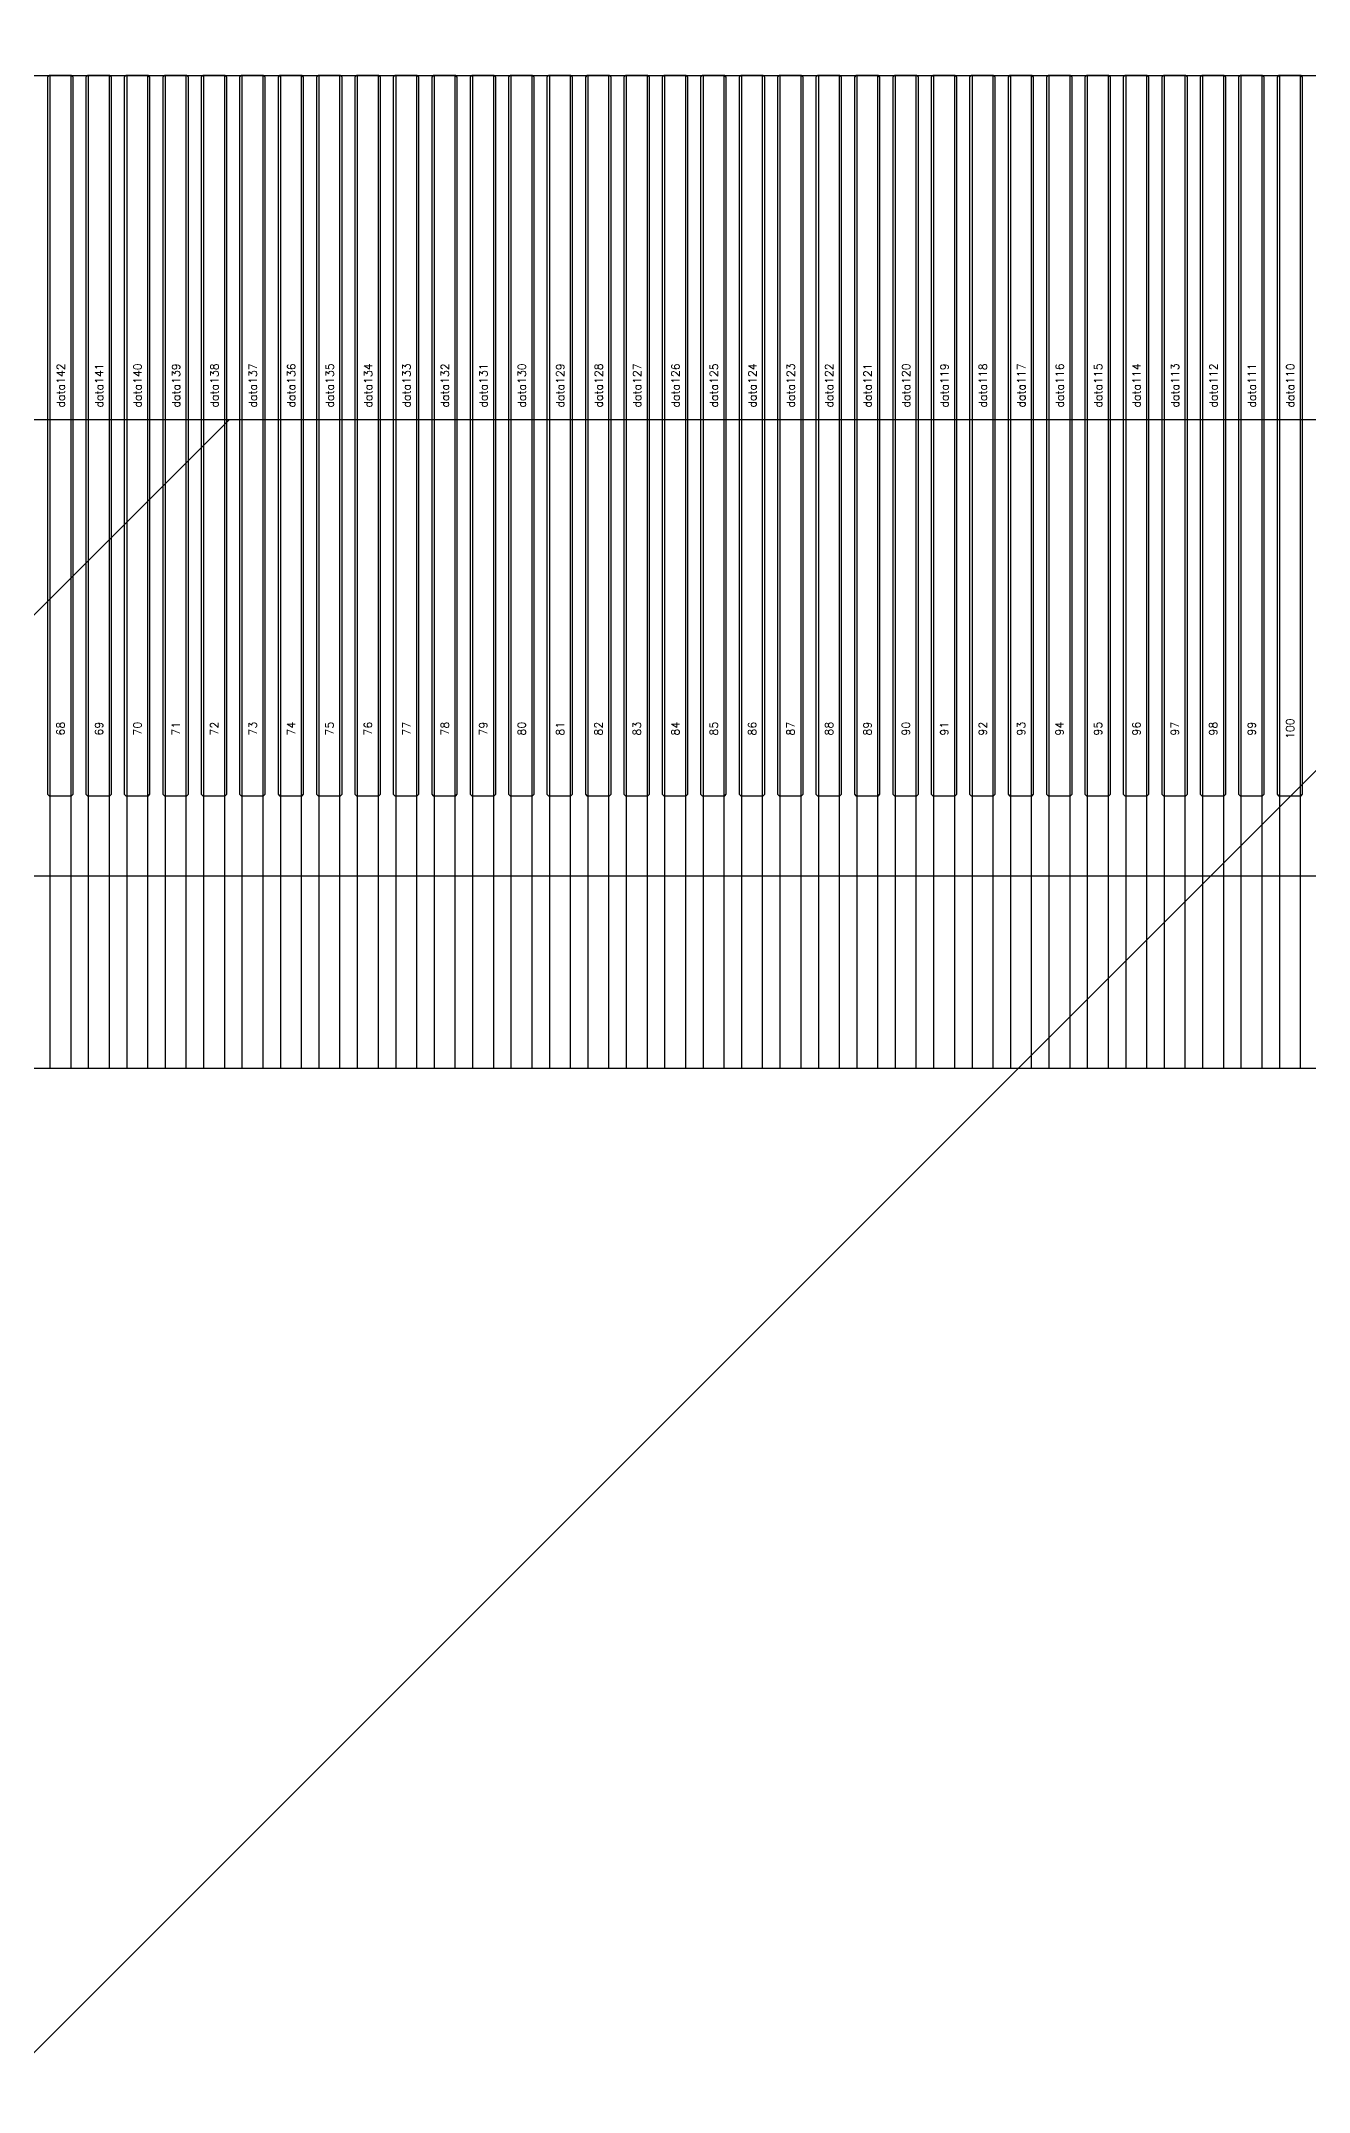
# Model space of a CAD drawing. Header units: millimetres. Extents: x 1387 to 2553, y -68 to 207.
# Drawn here: x 1859.081 to 1859.873, y 51.478 to 52.759 of the extents above; entities that cross this region are included whole.
import ezdxf
from ezdxf.enums import TextEntityAlignment as Align

# ---------------------------------------------------------------- set-up
doc = ezdxf.new("R2010")
doc.units = ezdxf.units.MM
for name, color, linetype in [('COF', 4, 'Continuous'), ('DIM（标注）', 3, 'Continuous'), ('Panel', 7, 'Continuous')]:
    doc.layers.add(name, color=color, linetype=linetype)
doc.styles.add('txt', font='txt.shx')
doc.styles.add('宋体', font='')
doc.styles.get('宋体').set_extended_font_data('SimSun')
doc.dimstyles.new('STANDARD$0', dxfattribs={"dimtxt": 2, "dimasz": 2, "dimexe": 0.4, "dimexo": 0.4, "dimgap": 0.4, "dimtad": 1, "dimzin": 0, "dimdsep": 46, "dimtxsty": '宋体', "dimcen": 0.4, "dimclrd": 256, "dimclre": 256, "dimclrt": 256, "dimadec": 0, "dimazin": 0, "dimtfac": 1, "dimtofl": 0, "dimtmove": 0, "dimatfit": 3, "dimfxl": 1, "dimtolj": 1, "dimtzin": 0, "dimarcsym": 0})

# ---------------------------------------------------------------- blocks, each defined once
blk = doc.blocks.new('COF')
at = {"layer": 'COF'}
for p, q in [((1641.7011, 311.7192, 0.4681), (1648.8301, 311.7192, 0.4681)), ((1641.7011, 311.7192, 0.4681), (1648.8301, 311.7192, 0.4681)), ((1643.7591, 311.7192, 0.4681), (1643.7591, 311.0992, 0.4681)), ((1643.7721, 311.7192, 0.4681), (1643.7721, 311.0992, 0.4681)), ((1643.7831, 311.7192, 0.4681), (1643.7831, 311.0992, 0.4681)), ((1643.7961, 311.7192, 0.4681), (1643.7961, 311.0992, 0.4681)), ((1643.8071, 311.7192, 0.4681), (1643.8071, 311.0992, 0.4681)), ((1643.8201, 311.7192, 0.4681), (1643.8201, 311.0992, 0.4681)), ((1643.8311, 311.7192, 0.4681), (1643.8311, 311.0992, 0.4681)), ((1643.8441, 311.7192, 0.4681), (1643.8441, 311.0992, 0.4681)), ((1643.8551, 311.7192, 0.4681), (1643.8551, 311.0992, 0.4681)), ((1643.8681, 311.7192, 0.4681), (1643.8681, 311.0992, 0.4681)), ((1643.8791, 311.7192, 0.4681), (1643.8791, 311.0992, 0.4681)), ((1643.8921, 311.7192, 0.4681), (1643.8921, 311.0992, 0.4681)), ((1643.9031, 311.7192, 0.4681), (1643.9031, 311.0992, 0.4681)), ((1643.9161, 311.7192, 0.4681), (1643.9161, 311.0992, 0.4681)), ((1643.9271, 311.7192, 0.4681), (1643.9271, 311.0992, 0.4681)), ((1643.9401, 311.7192, 0.4681), (1643.9401, 311.0992, 0.4681)), ((1643.9511, 311.7192, 0.4681), (1643.9511, 311.0992, 0.4681)), ((1643.9641, 311.7192, 0.4681), (1643.9641, 311.0992, 0.4681)), ((1643.9751, 311.7192, 0.4681), (1643.9751, 311.0992, 0.4681)), ((1643.9881, 311.7192, 0.4681), (1643.9881, 311.0992, 0.4681)), ((1643.9991, 311.7192, 0.4681), (1643.9991, 311.0992, 0.4681)), ((1644.0121, 311.7192, 0.4681), (1644.0121, 311.0992, 0.4681)), ((1644.0231, 311.7192, 0.4681), (1644.0231, 311.0992, 0.4681)), ((1644.0361, 311.7192, 0.4681), (1644.0361, 311.0992, 0.4681)), ((1644.0471, 311.7192, 0.4681), (1644.0471, 311.0992, 0.4681)), ((1644.0601, 311.7192, 0.4681), (1644.0601, 311.0992, 0.4681)), ((1644.0711, 311.7192, 0.4681), (1644.0711, 311.0992, 0.4681)), ((1644.0841, 311.7192, 0.4681), (1644.0841, 311.0992, 0.4681)), ((1644.0951, 311.7192, 0.4681), (1644.0951, 311.0992, 0.4681)), ((1644.1081, 311.7192, 0.4681), (1644.1081, 311.0992, 0.4681)), ((1644.1191, 311.7192, 0.4681), (1644.1191, 311.0992, 0.4681)), ((1644.1321, 311.7192, 0.4681), (1644.1321, 311.0992, 0.4681)), ((1644.1431, 311.7192, 0.4681), (1644.1431, 311.0992, 0.4681)), ((1644.1561, 311.7192, 0.4681), (1644.1561, 311.0992, 0.4681)), ((1644.1671, 311.7192, 0.4681), (1644.1671, 311.0992, 0.4681)), ((1644.1801, 311.7192, 0.4681), (1644.1801, 311.0992, 0.4681)), ((1644.1911, 311.7192, 0.4681), (1644.1911, 311.0992, 0.4681)), ((1644.2041, 311.7192, 0.4681), (1644.2041, 311.0992, 0.4681)), ((1644.2151, 311.7192, 0.4681), (1644.2151, 311.0992, 0.4681)), ((1644.2281, 311.7192, 0.4681), (1644.2281, 311.0992, 0.4681)), ((1644.2391, 311.7192, 0.4681), (1644.2391, 311.0992, 0.4681)), ((1644.2521, 311.7192, 0.4681), (1644.2521, 311.0992, 0.4681)), ((1644.2631, 311.7192, 0.4681), (1644.2631, 311.0992, 0.4681)), ((1644.2761, 311.7192, 0.4681), (1644.2761, 311.0992, 0.4681)), ((1644.2871, 311.7192, 0.4681), (1644.2871, 311.0992, 0.4681)), ((1644.3001, 311.7192, 0.4681), (1644.3001, 311.0992, 0.4681)), ((1644.3111, 311.7192, 0.4681), (1644.3111, 311.0992, 0.4681)), ((1644.3241, 311.7192, 0.4681), (1644.3241, 311.0992, 0.4681)), ((1644.3351, 311.7192, 0.4681), (1644.3351, 311.0992, 0.4681)), ((1644.3481, 311.7192, 0.4681), (1644.3481, 311.0992, 0.4681)), ((1644.3591, 311.7192, 0.4681), (1644.3591, 311.0992, 0.4681)), ((1644.3721, 311.7192, 0.4681), (1644.3721, 311.0992, 0.4681)), ((1644.3831, 311.7192, 0.4681), (1644.3831, 311.0992, 0.4681)), ((1644.3961, 311.7192, 0.4681), (1644.3961, 311.0992, 0.4681)), ((1644.4071, 311.7192, 0.4681), (1644.4071, 311.0992, 0.4681)), ((1644.4201, 311.7192, 0.4681), (1644.4201, 311.0992, 0.4681)), ((1644.4311, 311.7192, 0.4681), (1644.4311, 311.0992, 0.4681)), ((1644.4441, 311.7192, 0.4681), (1644.4441, 311.0992, 0.4681)), ((1644.4551, 311.7192, 0.4681), (1644.4551, 311.0992, 0.4681)), ((1644.4681, 311.7192, 0.4681), (1644.4681, 311.0992, 0.4681)), ((1644.4791, 311.7192, 0.4681), (1644.4791, 311.0992, 0.4681)), ((1644.4921, 311.7192, 0.4681), (1644.4921, 311.0992, 0.4681)), ((1644.5031, 311.7192, 0.4681), (1644.5031, 311.0992, 0.4681)), ((1644.5161, 311.7192, 0.4681), (1644.5161, 311.0992, 0.4681)), ((1644.5271, 311.7192, 0.4681), (1644.5271, 311.0992, 0.4681)), ((1644.5401, 311.7192, 0.4681), (1644.5401, 311.0992, 0.4681)), ((1641.9006, 311.0992, 0.4681), (1648.6306, 311.0992, 0.4681)), ((1643.7591, 311.0992, 0.4681), (1643.7721, 311.0992, 0.4681)), ((1643.7596, 311.0992, 0.4681), (1643.7716, 311.0992, 0.4681)), ((1643.7831, 311.0992, 0.4681), (1643.7961, 311.0992, 0.4681)), ((1643.7836, 311.0992, 0.4681), (1643.7956, 311.0992, 0.4681)), ((1643.8071, 311.0992, 0.4681), (1643.8201, 311.0992, 0.4681)), ((1643.8076, 311.0992, 0.4681), (1643.8196, 311.0992, 0.4681)), ((1643.8311, 311.0992, 0.4681), (1643.8441, 311.0992, 0.4681)), ((1643.8316, 311.0992, 0.4681), (1643.8436, 311.0992, 0.4681)), ((1643.8551, 311.0992, 0.4681), (1643.8681, 311.0992, 0.4681)), ((1643.8556, 311.0992, 0.4681), (1643.8676, 311.0992, 0.4681)), ((1643.8791, 311.0992, 0.4681), (1643.8921, 311.0992, 0.4681)), ((1643.8796, 311.0992, 0.4681), (1643.8916, 311.0992, 0.4681)), ((1643.9031, 311.0992, 0.4681), (1643.9161, 311.0992, 0.4681)), ((1643.9036, 311.0992, 0.4681), (1643.9156, 311.0992, 0.4681)), ((1643.9271, 311.0992, 0.4681), (1643.9401, 311.0992, 0.4681)), ((1643.9276, 311.0992, 0.4681), (1643.9396, 311.0992, 0.4681)), ((1643.9511, 311.0992, 0.4681), (1643.9641, 311.0992, 0.4681)), ((1643.9516, 311.0992, 0.4681), (1643.9636, 311.0992, 0.4681)), ((1643.9751, 311.0992, 0.4681), (1643.9881, 311.0992, 0.4681)), ((1643.9756, 311.0992, 0.4681), (1643.9876, 311.0992, 0.4681)), ((1643.9991, 311.0992, 0.4681), (1644.0121, 311.0992, 0.4681)), ((1643.9996, 311.0992, 0.4681), (1644.0116, 311.0992, 0.4681)), ((1644.0231, 311.0992, 0.4681), (1644.0361, 311.0992, 0.4681)), ((1644.0236, 311.0992, 0.4681), (1644.0356, 311.0992, 0.4681)), ((1644.0471, 311.0992, 0.4681), (1644.0601, 311.0992, 0.4681)), ((1644.0476, 311.0992, 0.4681), (1644.0596, 311.0992, 0.4681)), ((1644.0711, 311.0992, 0.4681), (1644.0841, 311.0992, 0.4681)), ((1644.0716, 311.0992, 0.4681), (1644.0836, 311.0992, 0.4681)), ((1644.0951, 311.0992, 0.4681), (1644.1081, 311.0992, 0.4681)), ((1644.0956, 311.0992, 0.4681), (1644.1076, 311.0992, 0.4681)), ((1644.1191, 311.0992, 0.4681), (1644.1321, 311.0992, 0.4681)), ((1644.1196, 311.0992, 0.4681), (1644.1316, 311.0992, 0.4681)), ((1644.1431, 311.0992, 0.4681), (1644.1561, 311.0992, 0.4681)), ((1644.1436, 311.0992, 0.4681), (1644.1556, 311.0992, 0.4681)), ((1644.1671, 311.0992, 0.4681), (1644.1801, 311.0992, 0.4681)), ((1644.1676, 311.0992, 0.4681), (1644.1796, 311.0992, 0.4681)), ((1644.1911, 311.0992, 0.4681), (1644.2041, 311.0992, 0.4681)), ((1644.1916, 311.0992, 0.4681), (1644.2036, 311.0992, 0.4681)), ((1644.2151, 311.0992, 0.4681), (1644.2281, 311.0992, 0.4681)), ((1644.2156, 311.0992, 0.4681), (1644.2276, 311.0992, 0.4681)), ((1644.2391, 311.0992, 0.4681), (1644.2521, 311.0992, 0.4681)), ((1644.2396, 311.0992, 0.4681), (1644.2516, 311.0992, 0.4681)), ((1644.2631, 311.0992, 0.4681), (1644.2761, 311.0992, 0.4681)), ((1644.2636, 311.0992, 0.4681), (1644.2756, 311.0992, 0.4681)), ((1644.2871, 311.0992, 0.4681), (1644.3001, 311.0992, 0.4681)), ((1644.2876, 311.0992, 0.4681), (1644.2996, 311.0992, 0.4681)), ((1644.3111, 311.0992, 0.4681), (1644.3241, 311.0992, 0.4681)), ((1644.3116, 311.0992, 0.4681), (1644.3236, 311.0992, 0.4681)), ((1644.3351, 311.0992, 0.4681), (1644.3481, 311.0992, 0.4681)), ((1644.3356, 311.0992, 0.4681), (1644.3476, 311.0992, 0.4681)), ((1644.3591, 311.0992, 0.4681), (1644.3721, 311.0992, 0.4681)), ((1644.3596, 311.0992, 0.4681), (1644.3716, 311.0992, 0.4681)), ((1644.3831, 311.0992, 0.4681), (1644.3961, 311.0992, 0.4681)), ((1644.3836, 311.0992, 0.4681), (1644.3956, 311.0992, 0.4681)), ((1644.4071, 311.0992, 0.4681), (1644.4201, 311.0992, 0.4681)), ((1644.4076, 311.0992, 0.4681), (1644.4196, 311.0992, 0.4681)), ((1644.4311, 311.0992, 0.4681), (1644.4441, 311.0992, 0.4681)), ((1644.4316, 311.0992, 0.4681), (1644.4436, 311.0992, 0.4681)), ((1644.4551, 311.0992, 0.4681), (1644.4681, 311.0992, 0.4681)), ((1644.4556, 311.0992, 0.4681), (1644.4676, 311.0992, 0.4681)), ((1644.4791, 311.0992, 0.4681), (1644.4921, 311.0992, 0.4681)), ((1644.4796, 311.0992, 0.4681), (1644.4916, 311.0992, 0.4681)), ((1644.5031, 311.0992, 0.4681), (1644.5161, 311.0992, 0.4681)), ((1644.5036, 311.0992, 0.4681), (1644.5156, 311.0992, 0.4681)), ((1644.5271, 311.0992, 0.4681), (1644.5401, 311.0992, 0.4681)), ((1644.5276, 311.0992, 0.4681), (1644.5396, 311.0992, 0.4681))]:
    blk.add_line(p, q, dxfattribs=at)
blk = doc.blocks.new('*D66')
at = {"layer": 'Defpoints', "color": 0, "linetype": 'Continuous'}
for p in [(1856.9983, 52.2378, 0.2184), (1842.9856, -9.3035), (1863.0287, -9.3035, 0.2184)]:
    blk.add_point(p, dxfattribs=at)
at = {"layer": 'DIM（标注）', "color": 3, "linetype": 'Continuous', "lineweight": -2}
for p, q in [((1856.3983, 52.2378), (1842.3856, 52.2378)), ((1842.9856, 51.6378), (1842.9856, 40.3532)), ((1842.9856, -8.7035), (1842.9856, 29.6616)), ((1862.4287, -9.3035), (1842.3856, -9.3035))]:
    blk.add_line(p, q, dxfattribs=at)
at = {"layer": 'DIM（标注）', "color": 3, "linetype": 'Continuous'}
for points in [[(1842.8856, 51.6378), (1843.0856, 51.6378), (1842.9856, 52.2378)], [(1842.8856, -8.7035), (1843.0856, -8.7035), (1842.9856, -9.3035)]]:
    blk.add_solid(points, dxfattribs=at)
at = {"layer": 'DIM（标注）', "color": 3, "linetype": 'Continuous', "insert": (1842.9856, 35.0074), "char_height": 1.5, "attachment_point": 5, "rotation": 90, "style": '宋体'}
blk.add_mtext('61.54±0.5', dxfattribs=at)
blk = doc.blocks.new('*D76')
at = {"layer": 'Defpoints', "color": 0, "linetype": 'Continuous'}
for p in [(1860.5983, 86.0578, 2.6737), (1831.3224, 52.2378), (1856.9983, 52.2378, 2.6737)]:
    blk.add_point(p, dxfattribs=at)
at = {"layer": 'DIM（标注）', "linetype": 'Continuous', "lineweight": -2}
for p, q in [((1859.9983, 86.0578), (1830.7224, 86.0578)), ((1831.3224, 85.4578), (1831.3224, 71.7995)), ((1831.3224, 52.8378), (1831.3224, 66.4961)), ((1856.3983, 52.2378), (1830.7224, 52.2378))]:
    blk.add_line(p, q, dxfattribs=at)
at = {"layer": 'DIM（标注）', "linetype": 'Continuous'}
for points in [[(1831.2224, 85.4578), (1831.4224, 85.4578), (1831.3224, 86.0578)], [(1831.2224, 52.8378), (1831.4224, 52.8378), (1831.3224, 52.2378)]]:
    blk.add_solid(points, dxfattribs=at)
at = {"layer": 'DIM（标注）', "linetype": 'Continuous', "insert": (1831.3224, 69.1478), "char_height": 1.5, "attachment_point": 5, "rotation": 90, "style": '宋体'}
blk.add_mtext('33.82', dxfattribs=at)
blk = doc.blocks.new('DAFADF')
h = blk.add_hatch()
h.set_pattern_fill('ANSI31', scale=0.2, style=0)
h.set_pattern_definition([(45, (861.3915, -112.815), (-0.4490128, 0.4490128), [])])
h.paths.add_polyline_path([(1762.6906, 35.3146, -0.315299), (1763.0196, 35.7845), (1764.3687, 36.2755), (1756.3326, 36.2755), (1757.6807, 35.7848, -0.315827), (1758.0106, 35.3146), (1758.0106, 33.2755), (1762.6906, 33.2755)])
at = {"color": 30, "linetype": 'Continuous'}
blk.add_line((1764.3686, 36.2755, 2.6737), (1756.3326, 36.2755, 2.6737), dxfattribs=at)

msp = doc.modelspace()

# ---------------------------------------------------------------- linework, layer by layer
at = {"layer": 'Panel', "elevation": 2.6737}
for points in [[(1859.0865, 52.7378), (1859.0855, 52.7368)], [(1859.0855, 52.7368), (1859.0855, 52.2888)], [(1859.1005, 52.7378), (1859.0865, 52.7378)], [(1859.1015, 52.7368), (1859.1005, 52.7378)], [(1859.1015, 52.2888), (1859.1015, 52.7368)], [(1859.1105, 52.7378), (1859.1095, 52.7368)], [(1859.1095, 52.7368), (1859.1095, 52.2888)], [(1859.1245, 52.7378), (1859.1105, 52.7378)], [(1859.1255, 52.7368), (1859.1245, 52.7378)], [(1859.1255, 52.2888), (1859.1255, 52.7368)], [(1859.1345, 52.7378), (1859.1335, 52.7368)], [(1859.1335, 52.7368), (1859.1335, 52.2888)], [(1859.1485, 52.7378), (1859.1345, 52.7378)], [(1859.1495, 52.7368), (1859.1485, 52.7378)], [(1859.1495, 52.2888), (1859.1495, 52.7368)], [(1859.1585, 52.7378), (1859.1575, 52.7368)], [(1859.1575, 52.7368), (1859.1575, 52.2888)], [(1859.1725, 52.7378), (1859.1585, 52.7378)], [(1859.1735, 52.7368), (1859.1725, 52.7378)], [(1859.1735, 52.2888), (1859.1735, 52.7368)], [(1859.1825, 52.7378), (1859.1815, 52.7368)], [(1859.1815, 52.7368), (1859.1815, 52.2888)], [(1859.1965, 52.7378), (1859.1825, 52.7378)], [(1859.1975, 52.7368), (1859.1965, 52.7378)], [(1859.1975, 52.2888), (1859.1975, 52.7368)], [(1859.2065, 52.7378), (1859.2055, 52.7368)], [(1859.2055, 52.7368), (1859.2055, 52.2888)], [(1859.2205, 52.7378), (1859.2065, 52.7378)], [(1859.2215, 52.7368), (1859.2205, 52.7378)], [(1859.2215, 52.2888), (1859.2215, 52.7368)], [(1859.2305, 52.7378), (1859.2295, 52.7368)], [(1859.2295, 52.7368), (1859.2295, 52.2888)], [(1859.2445, 52.7378), (1859.2305, 52.7378)], [(1859.2455, 52.7368), (1859.2445, 52.7378)], [(1859.2455, 52.2888), (1859.2455, 52.7368)], [(1859.2545, 52.7378), (1859.2535, 52.7368)], [(1859.2535, 52.7368), (1859.2535, 52.2888)], [(1859.2685, 52.7378), (1859.2545, 52.7378)], [(1859.2695, 52.7368), (1859.2685, 52.7378)], [(1859.2695, 52.2888), (1859.2695, 52.7368)], [(1859.2785, 52.7378), (1859.2775, 52.7368)], [(1859.2775, 52.7368), (1859.2775, 52.2888)], [(1859.2925, 52.7378), (1859.2785, 52.7378)], [(1859.2935, 52.7368), (1859.2925, 52.7378)], [(1859.2935, 52.2888), (1859.2935, 52.7368)], [(1859.3025, 52.7378), (1859.3015, 52.7368)], [(1859.3015, 52.7368), (1859.3015, 52.2888)], [(1859.3165, 52.7378), (1859.3025, 52.7378)], [(1859.3175, 52.7368), (1859.3165, 52.7378)], [(1859.3175, 52.2888), (1859.3175, 52.7368)], [(1859.3265, 52.7378), (1859.3255, 52.7368)], [(1859.3255, 52.7368), (1859.3255, 52.2888)], [(1859.3405, 52.7378), (1859.3265, 52.7378)], [(1859.3415, 52.7368), (1859.3405, 52.7378)], [(1859.3415, 52.2888), (1859.3415, 52.7368)], [(1859.3505, 52.7378), (1859.3495, 52.7368)], [(1859.3495, 52.7368), (1859.3495, 52.2888)], [(1859.3645, 52.7378), (1859.3505, 52.7378)], [(1859.3655, 52.7368), (1859.3645, 52.7378)], [(1859.3655, 52.2888), (1859.3655, 52.7368)], [(1859.3745, 52.7378), (1859.3735, 52.7368)], [(1859.3735, 52.7368), (1859.3735, 52.2888)], [(1859.3885, 52.7378), (1859.3745, 52.7378)], [(1859.3895, 52.7368), (1859.3885, 52.7378)], [(1859.3895, 52.2888), (1859.3895, 52.7368)], [(1859.3985, 52.7378), (1859.3975, 52.7368)], [(1859.3975, 52.7368), (1859.3975, 52.2888)], [(1859.4125, 52.7378), (1859.3985, 52.7378)], [(1859.4135, 52.7368), (1859.4125, 52.7378)], [(1859.4135, 52.2888), (1859.4135, 52.7368)], [(1859.4225, 52.7378), (1859.4215, 52.7368)], [(1859.4215, 52.7368), (1859.4215, 52.2888)], [(1859.4365, 52.7378), (1859.4225, 52.7378)], [(1859.4375, 52.7368), (1859.4365, 52.7378)], [(1859.4375, 52.2888), (1859.4375, 52.7368)], [(1859.4465, 52.7378), (1859.4455, 52.7368)], [(1859.4455, 52.7368), (1859.4455, 52.2888)], [(1859.4605, 52.7378), (1859.4465, 52.7378)], [(1859.4615, 52.7368), (1859.4605, 52.7378)], [(1859.4615, 52.2888), (1859.4615, 52.7368)], [(1859.4705, 52.7378), (1859.4695, 52.7368)], [(1859.4695, 52.7368), (1859.4695, 52.2888)], [(1859.4845, 52.7378), (1859.4705, 52.7378)], [(1859.4855, 52.7368), (1859.4845, 52.7378)], [(1859.4855, 52.2888), (1859.4855, 52.7368)], [(1859.4945, 52.7378), (1859.4935, 52.7368)], [(1859.4935, 52.7368), (1859.4935, 52.2888)], [(1859.5085, 52.7378), (1859.4945, 52.7378)], [(1859.5095, 52.7368), (1859.5085, 52.7378)], [(1859.5095, 52.2888), (1859.5095, 52.7368)], [(1859.5185, 52.7378), (1859.5175, 52.7368)], [(1859.5175, 52.7368), (1859.5175, 52.2888)], [(1859.5325, 52.7378), (1859.5185, 52.7378)], [(1859.5335, 52.7368), (1859.5325, 52.7378)], [(1859.5335, 52.2888), (1859.5335, 52.7368)], [(1859.5425, 52.7378), (1859.5415, 52.7368)], [(1859.5415, 52.7368), (1859.5415, 52.2888)], [(1859.5565, 52.7378), (1859.5425, 52.7378)], [(1859.5575, 52.7368), (1859.5565, 52.7378)], [(1859.5575, 52.2888), (1859.5575, 52.7368)], [(1859.5665, 52.7378), (1859.5655, 52.7368)], [(1859.5655, 52.7368), (1859.5655, 52.2888)], [(1859.5805, 52.7378), (1859.5665, 52.7378)], [(1859.5815, 52.7368), (1859.5805, 52.7378)], [(1859.5815, 52.2888), (1859.5815, 52.7368)], [(1859.5905, 52.7378), (1859.5895, 52.7368)], [(1859.5895, 52.7368), (1859.5895, 52.2888)], [(1859.6045, 52.7378), (1859.5905, 52.7378)], [(1859.6055, 52.7368), (1859.6045, 52.7378)], [(1859.6055, 52.2888), (1859.6055, 52.7368)], [(1859.6145, 52.7378), (1859.6135, 52.7368)], [(1859.6135, 52.7368), (1859.6135, 52.2888)], [(1859.6285, 52.7378), (1859.6145, 52.7378)], [(1859.6295, 52.7368), (1859.6285, 52.7378)], [(1859.6295, 52.2888), (1859.6295, 52.7368)], [(1859.6385, 52.7378), (1859.6375, 52.7368)], [(1859.6375, 52.7368), (1859.6375, 52.2888)], [(1859.6525, 52.7378), (1859.6385, 52.7378)], [(1859.6535, 52.7368), (1859.6525, 52.7378)], [(1859.6535, 52.2888), (1859.6535, 52.7368)], [(1859.6625, 52.7378), (1859.6615, 52.7368)], [(1859.6615, 52.7368), (1859.6615, 52.2888)], [(1859.6765, 52.7378), (1859.6625, 52.7378)], [(1859.6775, 52.7368), (1859.6765, 52.7378)], [(1859.6775, 52.2888), (1859.6775, 52.7368)], [(1859.6865, 52.7378), (1859.6855, 52.7368)], [(1859.6855, 52.7368), (1859.6855, 52.2888)], [(1859.7005, 52.7378), (1859.6865, 52.7378)], [(1859.7015, 52.7368), (1859.7005, 52.7378)], [(1859.7015, 52.2888), (1859.7015, 52.7368)], [(1859.7105, 52.7378), (1859.7095, 52.7368)], [(1859.7095, 52.7368), (1859.7095, 52.2888)], [(1859.7245, 52.7378), (1859.7105, 52.7378)], [(1859.7255, 52.7368), (1859.7245, 52.7378)], [(1859.7255, 52.2888), (1859.7255, 52.7368)], [(1859.7345, 52.7378), (1859.7335, 52.7368)], [(1859.7335, 52.7368), (1859.7335, 52.2888)], [(1859.7485, 52.7378), (1859.7345, 52.7378)], [(1859.7495, 52.7368), (1859.7485, 52.7378)], [(1859.7495, 52.2888), (1859.7495, 52.7368)], [(1859.7585, 52.7378), (1859.7575, 52.7368)], [(1859.7575, 52.7368), (1859.7575, 52.2888)], [(1859.7725, 52.7378), (1859.7585, 52.7378)], [(1859.7735, 52.7368), (1859.7725, 52.7378)], [(1859.7735, 52.2888), (1859.7735, 52.7368)], [(1859.7825, 52.7378), (1859.7815, 52.7368)], [(1859.7815, 52.7368), (1859.7815, 52.2888)], [(1859.7965, 52.7378), (1859.7825, 52.7378)], [(1859.7975, 52.7368), (1859.7965, 52.7378)], [(1859.7975, 52.2888), (1859.7975, 52.7368)], [(1859.8065, 52.7378), (1859.8055, 52.7368)], [(1859.8055, 52.7368), (1859.8055, 52.2888)], [(1859.8205, 52.7378), (1859.8065, 52.7378)], [(1859.8215, 52.7368), (1859.8205, 52.7378)], [(1859.8215, 52.2888), (1859.8215, 52.7368)], [(1859.8305, 52.7378), (1859.8295, 52.7368)], [(1859.8295, 52.7368), (1859.8295, 52.2888)], [(1859.8445, 52.7378), (1859.8305, 52.7378)], [(1859.8455, 52.7368), (1859.8445, 52.7378)], [(1859.8455, 52.2888), (1859.8455, 52.7368)], [(1859.8545, 52.7378), (1859.8535, 52.7368)], [(1859.8535, 52.7368), (1859.8535, 52.2888)], [(1859.8685, 52.7378), (1859.8545, 52.7378)], [(1859.8695, 52.7368), (1859.8685, 52.7378)], [(1859.8695, 52.2888), (1859.8695, 52.7368)], [(1859.0855, 52.2888), (1859.0855, 52.2888)], [(1859.0855, 52.2888), (1859.0865, 52.2878)], [(1859.0865, 52.2878), (1859.1005, 52.2878)], [(1859.1005, 52.2878), (1859.1015, 52.2888)], [(1859.1095, 52.2888), (1859.1095, 52.2888)], [(1859.1095, 52.2888), (1859.1105, 52.2878)], [(1859.1105, 52.2878), (1859.1245, 52.2878)], [(1859.1245, 52.2878), (1859.1255, 52.2888)], [(1859.1335, 52.2888), (1859.1335, 52.2888)], [(1859.1335, 52.2888), (1859.1345, 52.2878)], [(1859.1345, 52.2878), (1859.1485, 52.2878)], [(1859.1485, 52.2878), (1859.1495, 52.2888)], [(1859.1575, 52.2888), (1859.1575, 52.2888)], [(1859.1575, 52.2888), (1859.1585, 52.2878)], [(1859.1585, 52.2878), (1859.1725, 52.2878)], [(1859.1725, 52.2878), (1859.1735, 52.2888)], [(1859.1815, 52.2888), (1859.1815, 52.2888)], [(1859.1815, 52.2888), (1859.1825, 52.2878)], [(1859.1825, 52.2878), (1859.1965, 52.2878)], [(1859.1965, 52.2878), (1859.1975, 52.2888)], [(1859.2055, 52.2888), (1859.2055, 52.2888)], [(1859.2055, 52.2888), (1859.2065, 52.2878)], [(1859.2065, 52.2878), (1859.2205, 52.2878)], [(1859.2205, 52.2878), (1859.2215, 52.2888)], [(1859.2295, 52.2888), (1859.2295, 52.2888)], [(1859.2295, 52.2888), (1859.2305, 52.2878)], [(1859.2305, 52.2878), (1859.2445, 52.2878)], [(1859.2445, 52.2878), (1859.2455, 52.2888)], [(1859.2535, 52.2888), (1859.2535, 52.2888)], [(1859.2535, 52.2888), (1859.2545, 52.2878)], [(1859.2545, 52.2878), (1859.2685, 52.2878)], [(1859.2685, 52.2878), (1859.2695, 52.2888)], [(1859.2775, 52.2888), (1859.2775, 52.2888)], [(1859.2775, 52.2888), (1859.2785, 52.2878)], [(1859.2785, 52.2878), (1859.2925, 52.2878)], [(1859.2925, 52.2878), (1859.2935, 52.2888)], [(1859.3015, 52.2888), (1859.3015, 52.2888)], [(1859.3015, 52.2888), (1859.3025, 52.2878)], [(1859.3025, 52.2878), (1859.3165, 52.2878)], [(1859.3165, 52.2878), (1859.3175, 52.2888)], [(1859.3255, 52.2888), (1859.3255, 52.2888)], [(1859.3255, 52.2888), (1859.3265, 52.2878)], [(1859.3265, 52.2878), (1859.3405, 52.2878)], [(1859.3405, 52.2878), (1859.3415, 52.2888)], [(1859.3495, 52.2888), (1859.3495, 52.2888)], [(1859.3495, 52.2888), (1859.3505, 52.2878)], [(1859.3505, 52.2878), (1859.3645, 52.2878)], [(1859.3645, 52.2878), (1859.3655, 52.2888)], [(1859.3735, 52.2888), (1859.3735, 52.2888)], [(1859.3735, 52.2888), (1859.3745, 52.2878)], [(1859.3745, 52.2878), (1859.3885, 52.2878)], [(1859.3885, 52.2878), (1859.3895, 52.2888)], [(1859.3975, 52.2888), (1859.3975, 52.2888)], [(1859.3975, 52.2888), (1859.3985, 52.2878)], [(1859.3985, 52.2878), (1859.4125, 52.2878)], [(1859.4125, 52.2878), (1859.4135, 52.2888)], [(1859.4215, 52.2888), (1859.4215, 52.2888)], [(1859.4215, 52.2888), (1859.4225, 52.2878)], [(1859.4225, 52.2878), (1859.4365, 52.2878)], [(1859.4365, 52.2878), (1859.4375, 52.2888)], [(1859.4455, 52.2888), (1859.4455, 52.2888)], [(1859.4455, 52.2888), (1859.4465, 52.2878)], [(1859.4465, 52.2878), (1859.4605, 52.2878)], [(1859.4605, 52.2878), (1859.4615, 52.2888)], [(1859.4695, 52.2888), (1859.4695, 52.2888)], [(1859.4695, 52.2888), (1859.4705, 52.2878)], [(1859.4705, 52.2878), (1859.4845, 52.2878)], [(1859.4845, 52.2878), (1859.4855, 52.2888)], [(1859.4935, 52.2888), (1859.4935, 52.2888)], [(1859.4935, 52.2888), (1859.4945, 52.2878)], [(1859.4945, 52.2878), (1859.5085, 52.2878)], [(1859.5085, 52.2878), (1859.5095, 52.2888)], [(1859.5175, 52.2888), (1859.5175, 52.2888)], [(1859.5175, 52.2888), (1859.5185, 52.2878)], [(1859.5185, 52.2878), (1859.5325, 52.2878)], [(1859.5325, 52.2878), (1859.5335, 52.2888)], [(1859.5415, 52.2888), (1859.5415, 52.2888)], [(1859.5415, 52.2888), (1859.5425, 52.2878)], [(1859.5425, 52.2878), (1859.5565, 52.2878)], [(1859.5565, 52.2878), (1859.5575, 52.2888)], [(1859.5655, 52.2888), (1859.5655, 52.2888)], [(1859.5655, 52.2888), (1859.5665, 52.2878)], [(1859.5665, 52.2878), (1859.5805, 52.2878)], [(1859.5805, 52.2878), (1859.5815, 52.2888)], [(1859.5895, 52.2888), (1859.5895, 52.2888)], [(1859.5895, 52.2888), (1859.5905, 52.2878)], [(1859.5905, 52.2878), (1859.6045, 52.2878)], [(1859.6045, 52.2878), (1859.6055, 52.2888)], [(1859.6135, 52.2888), (1859.6135, 52.2888)], [(1859.6135, 52.2888), (1859.6145, 52.2878)], [(1859.6145, 52.2878), (1859.6285, 52.2878)], [(1859.6285, 52.2878), (1859.6295, 52.2888)], [(1859.6375, 52.2888), (1859.6375, 52.2888)], [(1859.6375, 52.2888), (1859.6385, 52.2878)], [(1859.6385, 52.2878), (1859.6525, 52.2878)], [(1859.6525, 52.2878), (1859.6535, 52.2888)], [(1859.6615, 52.2888), (1859.6615, 52.2888)], [(1859.6615, 52.2888), (1859.6625, 52.2878)], [(1859.6625, 52.2878), (1859.6765, 52.2878)], [(1859.6765, 52.2878), (1859.6775, 52.2888)], [(1859.6855, 52.2888), (1859.6855, 52.2888)], [(1859.6855, 52.2888), (1859.6865, 52.2878)], [(1859.6865, 52.2878), (1859.7005, 52.2878)], [(1859.7005, 52.2878), (1859.7015, 52.2888)], [(1859.7095, 52.2888), (1859.7095, 52.2888)], [(1859.7095, 52.2888), (1859.7105, 52.2878)], [(1859.7105, 52.2878), (1859.7245, 52.2878)], [(1859.7245, 52.2878), (1859.7255, 52.2888)], [(1859.7335, 52.2888), (1859.7335, 52.2888)], [(1859.7335, 52.2888), (1859.7345, 52.2878)], [(1859.7345, 52.2878), (1859.7485, 52.2878)], [(1859.7485, 52.2878), (1859.7495, 52.2888)], [(1859.7575, 52.2888), (1859.7575, 52.2888)], [(1859.7575, 52.2888), (1859.7585, 52.2878)], [(1859.7585, 52.2878), (1859.7725, 52.2878)], [(1859.7725, 52.2878), (1859.7735, 52.2888)], [(1859.7815, 52.2888), (1859.7815, 52.2888)], [(1859.7815, 52.2888), (1859.7825, 52.2878)], [(1859.7825, 52.2878), (1859.7965, 52.2878)], [(1859.7965, 52.2878), (1859.7975, 52.2888)], [(1859.8055, 52.2888), (1859.8055, 52.2888)], [(1859.8055, 52.2888), (1859.8065, 52.2878)], [(1859.8065, 52.2878), (1859.8205, 52.2878)], [(1859.8205, 52.2878), (1859.8215, 52.2888)], [(1859.8295, 52.2888), (1859.8295, 52.2888)], [(1859.8295, 52.2888), (1859.8305, 52.2878)], [(1859.8305, 52.2878), (1859.8445, 52.2878)], [(1859.8445, 52.2878), (1859.8455, 52.2888)], [(1859.8535, 52.2888), (1859.8535, 52.2888)], [(1859.8535, 52.2888), (1859.8545, 52.2878)], [(1859.8545, 52.2878), (1859.8685, 52.2878)], [(1859.8685, 52.2878), (1859.8695, 52.2888)], [(1856.9983, 52.2378), (1864.1983, 52.2378)]]:
    msp.add_lwpolyline(points, dxfattribs=at)

# ---------------------------------------------------------------- block references
at = {"color": 7}
msp.add_blockref('DAFADF', (100.2527, 16.2473), dxfattribs=at)
at = {"layer": 'COF'}
msp.add_blockref('COF', (215.3279, -258.9814, 2.2056), dxfattribs=at)

# ---------------------------------------------------------------- texts
at = {"layer": 'Panel', "style": 'txt'}
for s, p in [('data142', (1859.0938, 52.5442, 2.6737)), ('data141', (1859.1178, 52.5442, 2.6737)), ('data140', (1859.1418, 52.5442, 2.6737)), ('data139', (1859.1658, 52.5442, 2.6737)), ('data138', (1859.1898, 52.5442, 2.6737)), ('data137', (1859.2138, 52.5442, 2.6737)), ('data136', (1859.2378, 52.5442, 2.6737)), ('data135', (1859.2618, 52.5442, 2.6737)), ('data134', (1859.2858, 52.5442, 2.6737)), ('data133', (1859.3098, 52.5442, 2.6737)), ('data132', (1859.3338, 52.5442, 2.6737)), ('data131', (1859.3578, 52.5442, 2.6737)), ('data130', (1859.3818, 52.5442, 2.6737)), ('data129', (1859.4058, 52.5442, 2.6737)), ('data128', (1859.4298, 52.5442, 2.6737)), ('data127', (1859.4538, 52.5442, 2.6737)), ('data126', (1859.4778, 52.5442, 2.6737)), ('data125', (1859.5018, 52.5442, 2.6737)), ('data124', (1859.5258, 52.5442, 2.6737)), ('data123', (1859.5498, 52.5442, 2.6737)), ('data122', (1859.5738, 52.5442, 2.6737)), ('data121', (1859.5978, 52.5442, 2.6737)), ('data120', (1859.6218, 52.5442, 2.6737)), ('data119', (1859.6458, 52.5442, 2.6737)), ('data118', (1859.6698, 52.5442, 2.6737)), ('data117', (1859.6938, 52.5442, 2.6737)), ('data116', (1859.7178, 52.5442, 2.6737)), ('data115', (1859.7418, 52.5442, 2.6737)), ('data114', (1859.7658, 52.5442, 2.6737)), ('data113', (1859.7898, 52.5442, 2.6737)), ('data112', (1859.8138, 52.5442, 2.6737)), ('data111', (1859.8378, 52.5442, 2.6737)), ('data110', (1859.8618, 52.5442, 2.6737)), ('68', (1859.0937, 52.3298, 2.6737)), ('69', (1859.1177, 52.3298, 2.6737)), ('70', (1859.1417, 52.3298, 2.6737)), ('71', (1859.1657, 52.3298, 2.6737)), ('72', (1859.1897, 52.3298, 2.6737)), ('73', (1859.2137, 52.3298, 2.6737)), ('74', (1859.2377, 52.3298, 2.6737)), ('75', (1859.2617, 52.3298, 2.6737)), ('76', (1859.2857, 52.3298, 2.6737)), ('77', (1859.3097, 52.3298, 2.6737)), ('78', (1859.3337, 52.3298, 2.6737)), ('79', (1859.3577, 52.3298, 2.6737)), ('80', (1859.3817, 52.3298, 2.6737)), ('81', (1859.4057, 52.3298, 2.6737)), ('82', (1859.4297, 52.3298, 2.6737)), ('83', (1859.4537, 52.3298, 2.6737)), ('84', (1859.4777, 52.3298, 2.6737)), ('85', (1859.5017, 52.3298, 2.6737)), ('86', (1859.5257, 52.3298, 2.6737)), ('87', (1859.5497, 52.3298, 2.6737)), ('88', (1859.5737, 52.3298, 2.6737)), ('89', (1859.5977, 52.3298, 2.6737)), ('90', (1859.6217, 52.3298, 2.6737)), ('91', (1859.6457, 52.3298, 2.6737)), ('92', (1859.6697, 52.3298, 2.6737)), ('93', (1859.6937, 52.3298, 2.6737)), ('94', (1859.7177, 52.3298, 2.6737)), ('95', (1859.7417, 52.3298, 2.6737)), ('96', (1859.7657, 52.3298, 2.6737)), ('97', (1859.7897, 52.3298, 2.6737)), ('98', (1859.8137, 52.3298, 2.6737)), ('99', (1859.8377, 52.3298, 2.6737)), ('100', (1859.8617, 52.3298, 2.6737))]:
    msp.add_text(s, height=0.005, rotation=90, dxfattribs=at).set_placement(p, align=Align.MIDDLE_CENTER)

# ---------------------------------------------------------------- dimensions: what is measured, and where the dimension line sits
at = {"layer": 'DIM（标注）', "linetype": 'Continuous'}
dim = msp.add_linear_dim(base=(1831.3224, 52.2378), p1=(1860.5983, 86.0578, 2.6737), p2=(1856.9983, 52.2378, 2.6737), angle=90, dimstyle='STANDARD$0', override={"dimtxt": 1.5, "dimasz": 0.6, "dimexe": 0.6, "dimexo": 0.6, "dimgap": 0.1, "dimtad": 0, "dimcen": 2.5, "dimtofl": 1, "dimtolj": 0}, dxfattribs=at)
dim.commit()
dim.dimension.update_dxf_attribs({"geometry": '*D76', "text_midpoint": (1831.3224, 69.1478), "dimtype": 160})
at = {"layer": 'DIM（标注）', "color": 3, "linetype": 'Continuous'}
dim = msp.add_linear_dim(base=(1842.9856, -9.3035, 2.4553), p1=(1856.9983, 52.2378, 2.6737), p2=(1863.0287, -9.3035, 2.6737), angle=90, text='<>±0.5', dimstyle='STANDARD$0', override={"dimtxt": 1.5, "dimasz": 0.6, "dimexe": 0.6, "dimexo": 0.6, "dimgap": 0.1, "dimtad": 0, "dimcen": 2.5, "dimclrd": 3, "dimclre": 3, "dimclrt": 3, "dimtofl": 1, "dimtolj": 0}, dxfattribs=at)
dim.commit()
dim.dimension.update_dxf_attribs({"geometry": '*D66', "text_midpoint": (1842.9856, 35.0074, 2.4553), "dimtype": 160})

doc.saveas('drawing.dxf')
